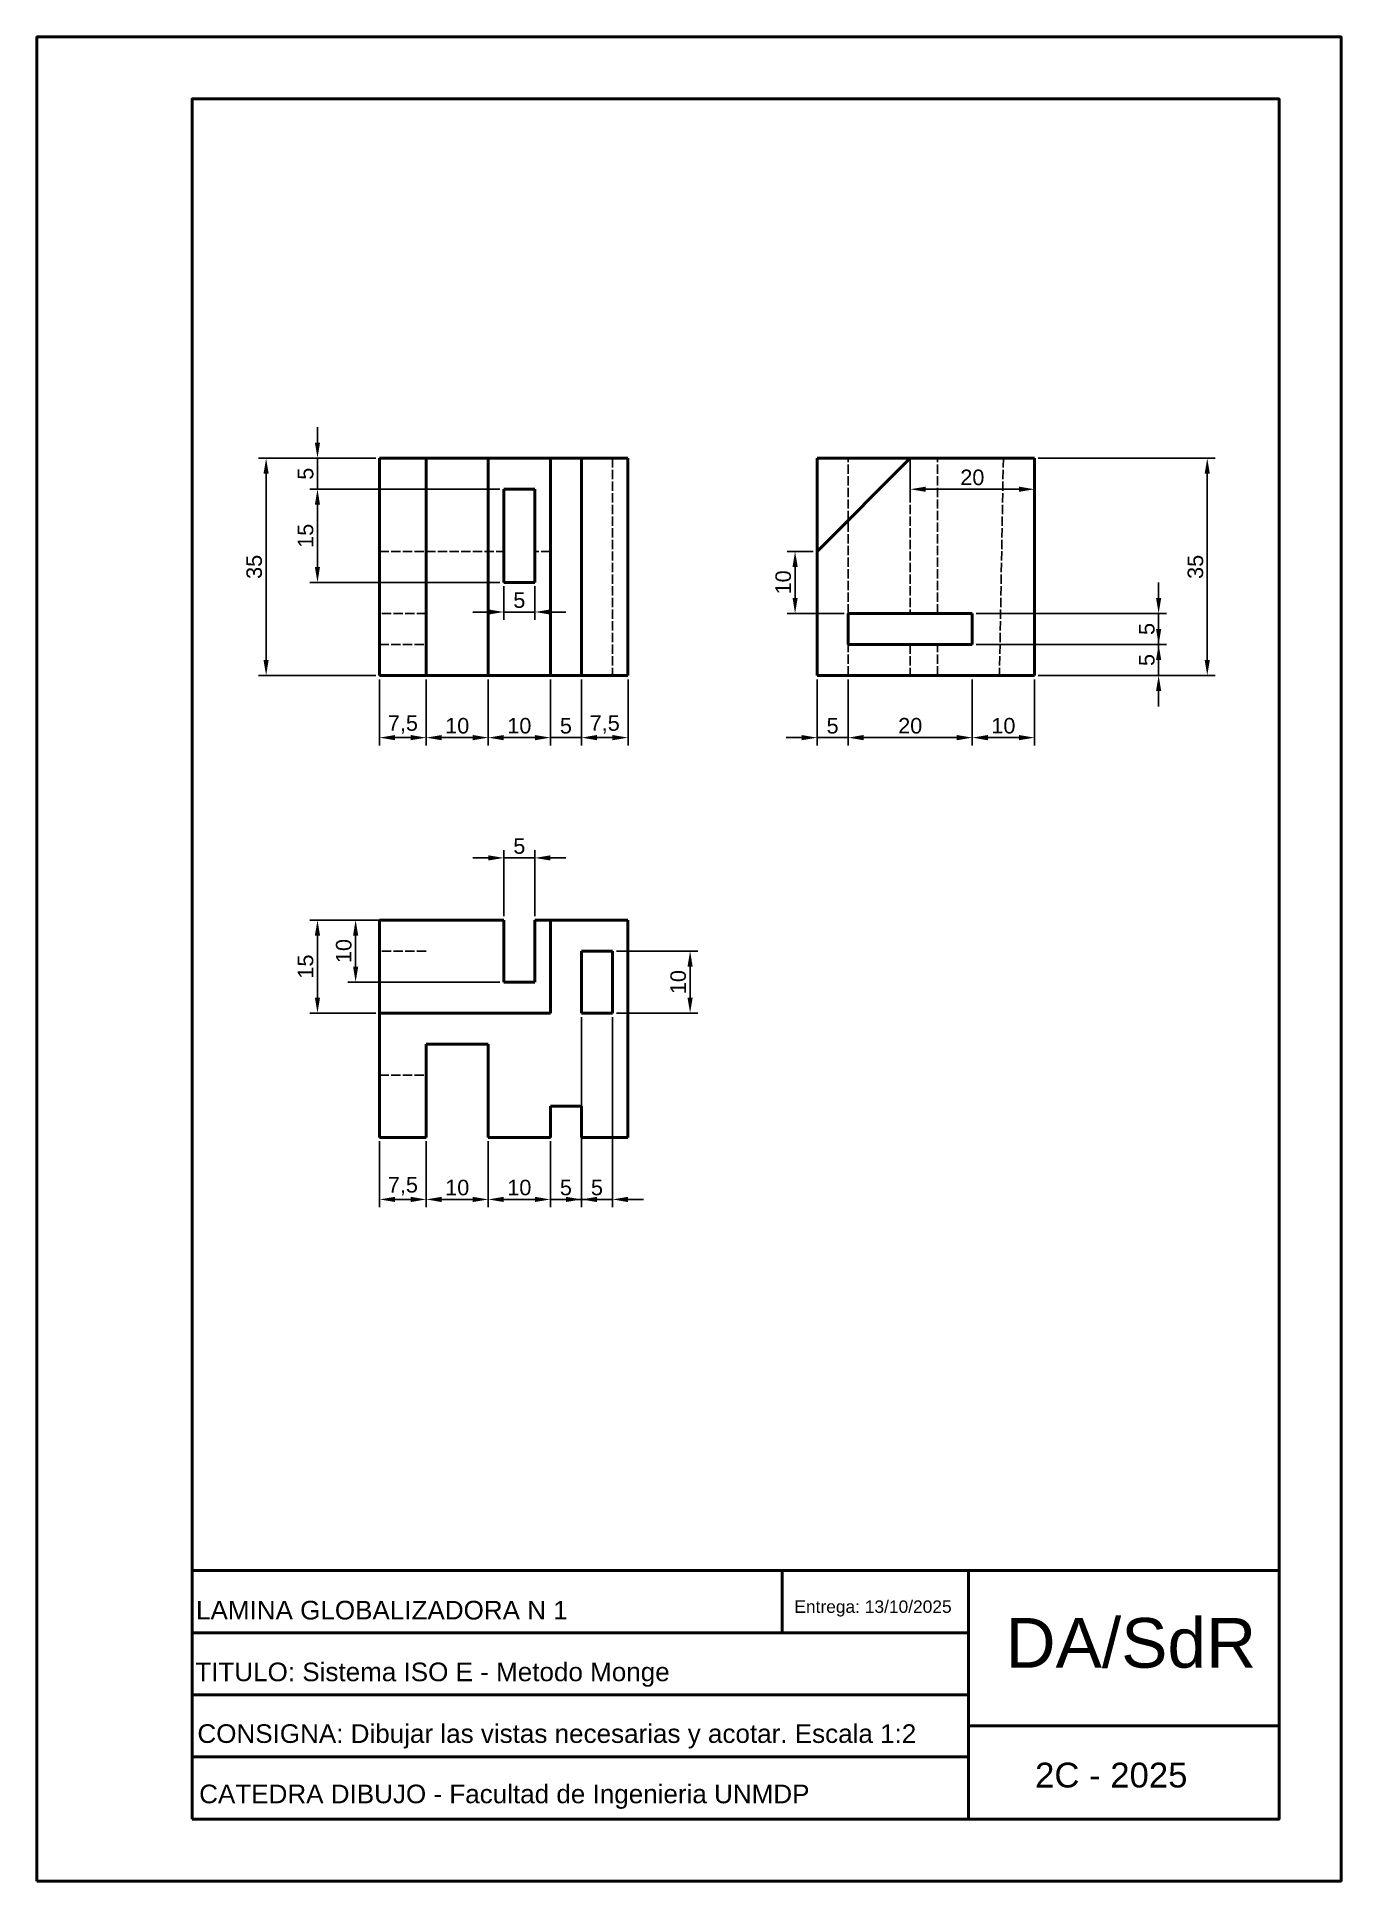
# Model space of a CAD drawing. Header units: millimetres. Extents: x 0 to 210, y 0 to 297.
import ezdxf

# ---------------------------------------------------------------- set-up
doc = ezdxf.new("R2010")
doc.units = ezdxf.units.MM
doc.header["$LTSCALE"] = 0.125
doc.linetypes.add('ACAD_ISO02W100', pattern=[15, 12, -3])
doc.layers.get('0').update_dxf_attribs({"lineweight": 50})
doc.styles.get("Standard").update_dxf_attribs({"font": 'arial.ttf'})
doc.dimstyles.new('ISO-25', dxfattribs={"dimtxt": 2.5, "dimasz": 2.5, "dimexe": 1.25, "dimexo": 0.625, "dimtad": 1, "dimtxsty": 'Standard', "dimcen": 2.5, "dimadec": 0, "dimazin": 0, "dimtfac": 1, "dimtmove": 0, "dimatfit": 3, "dimfxl": 1, "dimarcsym": 0})

# ---------------------------------------------------------------- blocks, each defined once
blk = doc.blocks.new('*D1')
at = {"color": 0, "linetype": 'ByBlock', "lineweight": -2, "transparency": 16777216}
for p, q in [((55.18, 193.52), (55.18, 182.9)), ((62.68, 193.52), (62.68, 182.9)), ((57.68, 184.15), (60.18, 184.15))]:
    blk.add_line(p, q, dxfattribs=at)
at = {"color": 0, "linetype": 'ByBlock', "transparency": 16777216}
for points in [[(57.68, 184.57), (57.68, 183.73), (55.18, 184.15)], [(60.18, 184.57), (60.18, 183.73), (62.68, 184.15)]]:
    blk.add_solid(points, dxfattribs=at)
at = {"layer": 'Defpoints', "color": 0, "linetype": 'ByBlock', "transparency": 16777216}
for p in [(55.18, 194.15), (62.68, 194.15), (62.68, 184.15)]:
    blk.add_point(p, dxfattribs=at)
at = {"color": 0, "linetype": 'ByBlock', "lineweight": -2, "transparency": 16777216, "insert": (58.93, 186.27), "char_height": 2.5, "attachment_point": 5}
blk.add_mtext('7,5', dxfattribs=at)
blk = doc.blocks.new('*D2')
at = {"color": 0, "linetype": 'ByBlock', "lineweight": -2, "transparency": 16777216}
for p, q in [((62.68, 193.52), (62.68, 182.9)), ((72.68, 193.52), (72.68, 182.9)), ((65.18, 184.15), (70.18, 184.15))]:
    blk.add_line(p, q, dxfattribs=at)
at = {"color": 0, "linetype": 'ByBlock', "transparency": 16777216}
for points in [[(65.18, 184.57), (65.18, 183.73), (62.68, 184.15)], [(70.18, 184.57), (70.18, 183.73), (72.68, 184.15)]]:
    blk.add_solid(points, dxfattribs=at)
at = {"layer": 'Defpoints', "color": 0, "linetype": 'ByBlock', "transparency": 16777216}
for p in [(62.68, 194.15), (72.68, 194.15), (72.68, 184.15)]:
    blk.add_point(p, dxfattribs=at)
at = {"color": 0, "linetype": 'ByBlock', "lineweight": -2, "transparency": 16777216, "insert": (67.68, 186.05), "char_height": 2.5, "attachment_point": 5}
blk.add_mtext('10', dxfattribs=at)
blk = doc.blocks.new('*D3')
at = {"color": 0, "linetype": 'ByBlock', "lineweight": -2, "transparency": 16777216}
for p, q in [((72.68, 193.52), (72.68, 182.9)), ((82.68, 193.52), (82.68, 182.9)), ((75.18, 184.15), (80.18, 184.15))]:
    blk.add_line(p, q, dxfattribs=at)
at = {"color": 0, "linetype": 'ByBlock', "transparency": 16777216}
for points in [[(75.18, 184.57), (75.18, 183.73), (72.68, 184.15)], [(80.18, 184.57), (80.18, 183.73), (82.68, 184.15)]]:
    blk.add_solid(points, dxfattribs=at)
at = {"layer": 'Defpoints', "color": 0, "linetype": 'ByBlock', "transparency": 16777216}
for p in [(72.68, 194.15), (82.68, 194.15), (82.68, 184.15)]:
    blk.add_point(p, dxfattribs=at)
at = {"color": 0, "linetype": 'ByBlock', "lineweight": -2, "transparency": 16777216, "insert": (77.68, 186.05), "char_height": 2.5, "attachment_point": 5}
blk.add_mtext('10', dxfattribs=at)
blk = doc.blocks.new('*D4')
at = {"color": 0, "linetype": 'ByBlock', "lineweight": -2, "transparency": 16777216}
for p, q in [((82.68, 193.52), (82.68, 182.9)), ((87.68, 193.52), (87.68, 182.9)), ((80.18, 184.15), (77.68, 184.15)), ((87.68, 184.15), (82.68, 184.15)), ((90.18, 184.15), (92.68, 184.15))]:
    blk.add_line(p, q, dxfattribs=at)
at = {"color": 0, "linetype": 'ByBlock', "transparency": 16777216}
for points in [[(80.18, 184.57), (80.18, 183.73), (82.68, 184.15)], [(90.18, 184.57), (90.18, 183.73), (87.68, 184.15)]]:
    blk.add_solid(points, dxfattribs=at)
at = {"layer": 'Defpoints', "color": 0, "linetype": 'ByBlock', "transparency": 16777216}
for p in [(82.68, 194.15), (87.68, 194.15), (82.68, 184.15)]:
    blk.add_point(p, dxfattribs=at)
at = {"color": 0, "linetype": 'ByBlock', "lineweight": -2, "transparency": 16777216, "insert": (85.18, 186.05), "char_height": 2.5, "attachment_point": 5}
blk.add_mtext('5', dxfattribs=at)
blk = doc.blocks.new('*D5')
at = {"color": 0, "linetype": 'ByBlock', "lineweight": -2, "transparency": 16777216}
for p, q in [((87.68, 193.52), (87.68, 182.9)), ((95.18, 193.52), (95.18, 182.9)), ((90.18, 184.15), (92.68, 184.15))]:
    blk.add_line(p, q, dxfattribs=at)
at = {"color": 0, "linetype": 'ByBlock', "transparency": 16777216}
for points in [[(90.18, 184.57), (90.18, 183.73), (87.68, 184.15)], [(92.68, 184.57), (92.68, 183.73), (95.18, 184.15)]]:
    blk.add_solid(points, dxfattribs=at)
at = {"layer": 'Defpoints', "color": 0, "linetype": 'ByBlock', "transparency": 16777216}
for p in [(87.68, 194.15), (95.18, 194.15), (95.18, 184.15)]:
    blk.add_point(p, dxfattribs=at)
at = {"color": 0, "linetype": 'ByBlock', "lineweight": -2, "transparency": 16777216, "insert": (91.43, 186.27), "char_height": 2.5, "attachment_point": 5}
blk.add_mtext('7,5', dxfattribs=at)
blk = doc.blocks.new('*D6')
at = {"color": 0, "linetype": 'ByBlock', "lineweight": -2, "transparency": 16777216}
for p, q in [((75.18, 208.52), (75.18, 203.13)), ((80.18, 208.52), (80.18, 203.13)), ((72.68, 204.38), (70.18, 204.38)), ((75.18, 204.38), (80.18, 204.38)), ((82.68, 204.38), (85.18, 204.38))]:
    blk.add_line(p, q, dxfattribs=at)
at = {"color": 0, "linetype": 'ByBlock', "transparency": 16777216}
for points in [[(72.68, 204.8), (72.68, 203.97), (75.18, 204.38)], [(82.68, 204.8), (82.68, 203.97), (80.18, 204.38)]]:
    blk.add_solid(points, dxfattribs=at)
at = {"layer": 'Defpoints', "color": 0, "linetype": 'ByBlock', "transparency": 16777216}
for p in [(75.18, 209.15), (80.18, 209.15), (80.18, 204.38)]:
    blk.add_point(p, dxfattribs=at)
at = {"color": 0, "linetype": 'ByBlock', "lineweight": -2, "transparency": 16777216, "insert": (77.68, 206.28), "char_height": 2.5, "attachment_point": 5}
blk.add_mtext('5', dxfattribs=at)
blk = doc.blocks.new('*D7')
at = {"color": 0, "linetype": 'ByBlock', "lineweight": -2, "transparency": 16777216}
for p, q in [((140.62, 228.52), (140.62, 222.9)), ((160.62, 228.52), (160.62, 222.9)), ((143.12, 224.15), (158.12, 224.15))]:
    blk.add_line(p, q, dxfattribs=at)
at = {"color": 0, "linetype": 'ByBlock', "transparency": 16777216}
for points in [[(143.12, 224.57), (143.12, 223.73), (140.62, 224.15)], [(158.12, 224.57), (158.12, 223.73), (160.62, 224.15)]]:
    blk.add_solid(points, dxfattribs=at)
at = {"layer": 'Defpoints', "color": 0, "linetype": 'ByBlock', "transparency": 16777216}
for p in [(140.62, 229.15), (160.62, 229.15), (160.62, 224.15)]:
    blk.add_point(p, dxfattribs=at)
at = {"color": 0, "linetype": 'ByBlock', "lineweight": -2, "transparency": 16777216, "insert": (150.62, 226.05), "char_height": 2.5, "attachment_point": 5}
blk.add_mtext('20', dxfattribs=at)
blk = doc.blocks.new('*D8')
at = {"color": 0, "linetype": 'ByBlock', "lineweight": -2, "transparency": 16777216}
for p, q in [((130.62, 193.52), (130.62, 182.9)), ((150.62, 193.52), (150.62, 182.9)), ((148.12, 184.15), (133.12, 184.15))]:
    blk.add_line(p, q, dxfattribs=at)
at = {"color": 0, "linetype": 'ByBlock', "transparency": 16777216}
for points in [[(133.12, 184.57), (133.12, 183.73), (130.62, 184.15)], [(148.12, 184.57), (148.12, 183.73), (150.62, 184.15)]]:
    blk.add_solid(points, dxfattribs=at)
at = {"layer": 'Defpoints', "color": 0, "linetype": 'ByBlock', "transparency": 16777216}
for p in [(130.62, 194.15), (150.62, 194.15), (130.62, 184.15)]:
    blk.add_point(p, dxfattribs=at)
at = {"color": 0, "linetype": 'ByBlock', "lineweight": -2, "transparency": 16777216, "insert": (140.62, 186.05), "char_height": 2.5, "attachment_point": 5}
blk.add_mtext('20', dxfattribs=at)
blk = doc.blocks.new('*D9')
at = {"color": 0, "linetype": 'ByBlock', "lineweight": -2, "transparency": 16777216}
for p, q in [((125.62, 193.52), (125.62, 182.9)), ((130.62, 193.52), (130.62, 182.9)), ((123.12, 184.15), (120.62, 184.15)), ((125.62, 184.15), (130.62, 184.15)), ((133.12, 184.15), (135.62, 184.15))]:
    blk.add_line(p, q, dxfattribs=at)
at = {"color": 0, "linetype": 'ByBlock', "transparency": 16777216}
for points in [[(123.12, 184.57), (123.12, 183.73), (125.62, 184.15)], [(133.12, 184.57), (133.12, 183.73), (130.62, 184.15)]]:
    blk.add_solid(points, dxfattribs=at)
at = {"layer": 'Defpoints', "color": 0, "linetype": 'ByBlock', "transparency": 16777216}
for p in [(125.62, 194.15), (130.62, 194.15), (130.62, 184.15)]:
    blk.add_point(p, dxfattribs=at)
at = {"color": 0, "linetype": 'ByBlock', "lineweight": -2, "transparency": 16777216, "insert": (128.12, 186.05), "char_height": 2.5, "attachment_point": 5}
blk.add_mtext('5', dxfattribs=at)
blk = doc.blocks.new('*D10')
at = {"color": 0, "linetype": 'ByBlock', "lineweight": -2, "transparency": 16777216}
for p, q in [((150.62, 193.52), (150.62, 182.9)), ((160.62, 193.52), (160.62, 182.9)), ((153.12, 184.15), (158.12, 184.15))]:
    blk.add_line(p, q, dxfattribs=at)
at = {"color": 0, "linetype": 'ByBlock', "transparency": 16777216}
for points in [[(153.12, 184.57), (153.12, 183.73), (150.62, 184.15)], [(158.12, 184.57), (158.12, 183.73), (160.62, 184.15)]]:
    blk.add_solid(points, dxfattribs=at)
at = {"layer": 'Defpoints', "color": 0, "linetype": 'ByBlock', "transparency": 16777216}
for p in [(150.62, 194.15), (160.62, 194.15), (160.62, 184.15)]:
    blk.add_point(p, dxfattribs=at)
at = {"color": 0, "linetype": 'ByBlock', "lineweight": -2, "transparency": 16777216, "insert": (155.62, 186.05), "char_height": 2.5, "attachment_point": 5}
blk.add_mtext('10', dxfattribs=at)
blk = doc.blocks.new('*D11')
at = {"color": 0, "linetype": 'ByBlock', "lineweight": -2, "transparency": 16777216}
for p, q in [((54.55, 229.15), (35.66, 229.15)), ((36.91, 196.65), (36.91, 226.65)), ((54.55, 194.15), (35.66, 194.15))]:
    blk.add_line(p, q, dxfattribs=at)
at = {"color": 0, "linetype": 'ByBlock', "transparency": 16777216}
for points in [[(36.49, 226.65), (37.32, 226.65), (36.91, 229.15)], [(36.49, 196.65), (37.32, 196.65), (36.91, 194.15)]]:
    blk.add_solid(points, dxfattribs=at)
at = {"layer": 'Defpoints', "color": 0, "linetype": 'ByBlock', "transparency": 16777216}
for p in [(36.91, 229.15), (55.18, 229.15), (55.18, 194.15)]:
    blk.add_point(p, dxfattribs=at)
at = {"color": 0, "linetype": 'ByBlock', "lineweight": -2, "transparency": 16777216, "insert": (35, 211.65), "char_height": 2.5, "attachment_point": 5, "rotation": 90}
blk.add_mtext('35', dxfattribs=at)
blk = doc.blocks.new('*D12')
at = {"color": 0, "linetype": 'ByBlock', "lineweight": -2, "transparency": 16777216}
for p, q in [((74.55, 224.15), (43.93, 224.15)), ((45.18, 211.65), (45.18, 221.65)), ((74.55, 209.15), (43.93, 209.15))]:
    blk.add_line(p, q, dxfattribs=at)
at = {"color": 0, "linetype": 'ByBlock', "transparency": 16777216}
for points in [[(44.76, 221.65), (45.59, 221.65), (45.18, 224.15)], [(44.76, 211.65), (45.59, 211.65), (45.18, 209.15)]]:
    blk.add_solid(points, dxfattribs=at)
at = {"layer": 'Defpoints', "color": 0, "linetype": 'ByBlock', "transparency": 16777216}
for p in [(45.18, 224.15), (75.18, 224.15), (75.18, 209.15)]:
    blk.add_point(p, dxfattribs=at)
at = {"color": 0, "linetype": 'ByBlock', "lineweight": -2, "transparency": 16777216, "insert": (43.27, 216.65), "char_height": 2.5, "attachment_point": 5, "rotation": 90}
blk.add_mtext('15', dxfattribs=at)
blk = doc.blocks.new('*D13')
at = {"color": 0, "linetype": 'ByBlock', "lineweight": -2, "transparency": 16777216}
for p, q in [((161.24, 229.15), (189.7, 229.15)), ((188.45, 226.65), (188.45, 196.65)), ((161.24, 194.15), (189.7, 194.15))]:
    blk.add_line(p, q, dxfattribs=at)
at = {"color": 0, "linetype": 'ByBlock', "transparency": 16777216}
for points in [[(188.03, 226.65), (188.86, 226.65), (188.45, 229.15)], [(188.03, 196.65), (188.86, 196.65), (188.45, 194.15)]]:
    blk.add_solid(points, dxfattribs=at)
at = {"layer": 'Defpoints', "color": 0, "linetype": 'ByBlock', "transparency": 16777216}
for p in [(160.62, 229.15), (160.62, 194.15), (188.45, 194.15)]:
    blk.add_point(p, dxfattribs=at)
at = {"color": 0, "linetype": 'ByBlock', "lineweight": -2, "transparency": 16777216, "insert": (186.55, 211.65), "char_height": 2.5, "attachment_point": 5, "rotation": 90}
blk.add_mtext('35', dxfattribs=at)
blk = doc.blocks.new('*D14')
at = {"color": 0, "linetype": 'ByBlock', "lineweight": -2, "transparency": 16777216}
for p, q in [((180.62, 206.65), (180.62, 209.15)), ((151.24, 204.15), (181.87, 204.15)), ((180.62, 199.15), (180.62, 204.15)), ((151.24, 199.15), (181.87, 199.15)), ((180.62, 196.65), (180.62, 194.15))]:
    blk.add_line(p, q, dxfattribs=at)
at = {"color": 0, "linetype": 'ByBlock', "transparency": 16777216}
for points in [[(180.2, 206.65), (181.04, 206.65), (180.62, 204.15)], [(180.2, 196.65), (181.04, 196.65), (180.62, 199.15)]]:
    blk.add_solid(points, dxfattribs=at)
at = {"layer": 'Defpoints', "color": 0, "linetype": 'ByBlock', "transparency": 16777216}
for p in [(150.62, 204.15), (180.62, 204.15), (150.62, 199.15)]:
    blk.add_point(p, dxfattribs=at)
at = {"color": 0, "linetype": 'ByBlock', "lineweight": -2, "transparency": 16777216, "insert": (178.72, 201.65), "char_height": 2.5, "attachment_point": 5, "rotation": 90}
blk.add_mtext('5', dxfattribs=at)
blk = doc.blocks.new('*D15')
at = {"color": 0, "linetype": 'ByBlock', "lineweight": -2, "transparency": 16777216}
for p, q in [((180.62, 201.65), (180.62, 204.15)), ((151.24, 199.15), (181.87, 199.15)), ((180.62, 199.15), (180.62, 194.15)), ((161.24, 194.15), (181.87, 194.15)), ((180.62, 191.65), (180.62, 189.15))]:
    blk.add_line(p, q, dxfattribs=at)
at = {"color": 0, "linetype": 'ByBlock', "transparency": 16777216}
for points in [[(180.2, 201.65), (181.04, 201.65), (180.62, 199.15)], [(180.2, 191.65), (181.04, 191.65), (180.62, 194.15)]]:
    blk.add_solid(points, dxfattribs=at)
at = {"layer": 'Defpoints', "color": 0, "linetype": 'ByBlock', "transparency": 16777216}
for p in [(150.62, 199.15), (160.62, 194.15), (180.62, 194.15)]:
    blk.add_point(p, dxfattribs=at)
at = {"color": 0, "linetype": 'ByBlock', "lineweight": -2, "transparency": 16777216, "insert": (178.72, 196.65), "char_height": 2.5, "attachment_point": 5, "rotation": 90}
blk.add_mtext('5', dxfattribs=at)
blk = doc.blocks.new('*D16')
at = {"color": 0, "linetype": 'ByBlock', "lineweight": -2, "transparency": 16777216}
for p, q in [((124.99, 214.15), (120.83, 214.15)), ((122.08, 206.65), (122.08, 211.65)), ((129.99, 204.15), (120.83, 204.15))]:
    blk.add_line(p, q, dxfattribs=at)
at = {"color": 0, "linetype": 'ByBlock', "transparency": 16777216}
for points in [[(121.67, 211.65), (122.5, 211.65), (122.08, 214.15)], [(121.67, 206.65), (122.5, 206.65), (122.08, 204.15)]]:
    blk.add_solid(points, dxfattribs=at)
at = {"layer": 'Defpoints', "color": 0, "linetype": 'ByBlock', "transparency": 16777216}
for p in [(122.08, 214.15), (125.62, 214.15), (130.62, 204.15)]:
    blk.add_point(p, dxfattribs=at)
at = {"color": 0, "linetype": 'ByBlock', "lineweight": -2, "transparency": 16777216, "insert": (120.18, 209.15), "char_height": 2.5, "attachment_point": 5, "rotation": 90}
blk.add_mtext('10', dxfattribs=at)
blk = doc.blocks.new('*D17')
at = {"color": 0, "lineweight": -2, "transparency": 16777216}
for p, q in [((45.18, 231.65), (45.18, 234.15)), ((54.55, 229.15), (43.93, 229.15)), ((45.18, 229.15), (45.18, 224.15)), ((54.55, 224.15), (43.93, 224.15)), ((45.18, 221.65), (45.18, 219.15))]:
    blk.add_line(p, q, dxfattribs=at)
at = {"color": 0, "transparency": 16777216}
for points in [[(44.76, 231.65), (45.59, 231.65), (45.18, 229.15)], [(44.76, 221.65), (45.59, 221.65), (45.18, 224.15)]]:
    blk.add_solid(points, dxfattribs=at)
at = {"layer": 'Defpoints', "color": 0, "transparency": 16777216}
for p in [(55.18, 229.15), (45.18, 224.15), (55.18, 224.15)]:
    blk.add_point(p, dxfattribs=at)
at = {"color": 0, "lineweight": -2, "transparency": 16777216, "insert": (43.28, 226.65), "char_height": 2.5, "attachment_point": 5, "rotation": 90}
blk.add_mtext('5', dxfattribs=at)
blk = doc.blocks.new('*D18')
at = {"color": 0, "linetype": 'ByBlock', "lineweight": -2, "transparency": 16777216}
for p, q in [((55.18, 119.15), (55.18, 108.53)), ((62.68, 119.15), (62.68, 108.53)), ((57.68, 109.78), (60.18, 109.78))]:
    blk.add_line(p, q, dxfattribs=at)
for points in [[(57.68, 110.2), (57.68, 109.36), (55.18, 109.78)], [(60.18, 110.2), (60.18, 109.36), (62.68, 109.78)]]:
    blk.add_solid(points, dxfattribs=at)
at = {"layer": 'Defpoints', "color": 0, "linetype": 'ByBlock', "lineweight": -2, "transparency": 16777216}
for p in [(55.18, 119.78), (62.68, 119.78), (62.68, 109.78)]:
    blk.add_point(p, dxfattribs=at)
at = {"color": 0, "linetype": 'ByBlock', "lineweight": -2, "transparency": 16777216, "insert": (58.93, 111.9), "char_height": 2.5, "attachment_point": 5}
blk.add_mtext('7,5', dxfattribs=at)
blk = doc.blocks.new('*D19')
at = {"color": 0, "linetype": 'ByBlock', "lineweight": -2, "transparency": 16777216}
for p, q in [((62.68, 119.15), (62.68, 108.53)), ((72.68, 119.15), (72.68, 108.53)), ((65.18, 109.78), (70.18, 109.78))]:
    blk.add_line(p, q, dxfattribs=at)
for points in [[(65.18, 110.2), (65.18, 109.36), (62.68, 109.78)], [(70.18, 110.2), (70.18, 109.36), (72.68, 109.78)]]:
    blk.add_solid(points, dxfattribs=at)
at = {"layer": 'Defpoints', "color": 0, "linetype": 'ByBlock', "lineweight": -2, "transparency": 16777216}
for p in [(62.68, 119.78), (72.68, 119.78), (72.68, 109.78)]:
    blk.add_point(p, dxfattribs=at)
at = {"color": 0, "linetype": 'ByBlock', "lineweight": -2, "transparency": 16777216, "insert": (67.68, 111.68), "char_height": 2.5, "attachment_point": 5}
blk.add_mtext('10', dxfattribs=at)
blk = doc.blocks.new('*D21')
at = {"color": 0, "linetype": 'ByBlock', "lineweight": -2, "transparency": 16777216}
for p, q in [((72.68, 119.15), (72.68, 108.53)), ((82.68, 119.15), (82.68, 108.53)), ((80.18, 109.78), (75.18, 109.78))]:
    blk.add_line(p, q, dxfattribs=at)
for points in [[(75.18, 110.2), (75.18, 109.36), (72.68, 109.78)], [(80.18, 110.2), (80.18, 109.36), (82.68, 109.78)]]:
    blk.add_solid(points, dxfattribs=at)
at = {"layer": 'Defpoints', "color": 0, "linetype": 'ByBlock', "lineweight": -2, "transparency": 16777216}
for p in [(72.68, 119.78), (82.68, 119.78), (72.68, 109.78)]:
    blk.add_point(p, dxfattribs=at)
at = {"color": 0, "linetype": 'ByBlock', "lineweight": -2, "transparency": 16777216, "insert": (77.68, 111.68), "char_height": 2.5, "attachment_point": 5}
blk.add_mtext('10', dxfattribs=at)
blk = doc.blocks.new('*D22')
at = {"color": 0, "linetype": 'ByBlock', "lineweight": -2, "transparency": 16777216}
for p, q in [((82.68, 119.15), (82.68, 108.53)), ((87.68, 119.15), (87.68, 108.53)), ((80.18, 109.78), (77.68, 109.78)), ((82.68, 109.78), (87.68, 109.78)), ((90.18, 109.78), (92.68, 109.78))]:
    blk.add_line(p, q, dxfattribs=at)
for points in [[(80.18, 110.2), (80.18, 109.36), (82.68, 109.78)], [(90.18, 110.2), (90.18, 109.36), (87.68, 109.78)]]:
    blk.add_solid(points, dxfattribs=at)
at = {"layer": 'Defpoints', "color": 0, "linetype": 'ByBlock', "lineweight": -2, "transparency": 16777216}
for p in [(82.68, 119.78), (87.68, 119.78), (87.68, 109.78)]:
    blk.add_point(p, dxfattribs=at)
at = {"color": 0, "linetype": 'ByBlock', "lineweight": -2, "transparency": 16777216, "insert": (85.18, 111.68), "char_height": 2.5, "attachment_point": 5}
blk.add_mtext('5', dxfattribs=at)
blk = doc.blocks.new('*D23')
at = {"color": 0, "linetype": 'ByBlock', "lineweight": -2, "transparency": 16777216}
for p, q in [((54.55, 154.78), (43.93, 154.78)), ((45.18, 142.28), (45.18, 152.28)), ((54.55, 139.78), (43.93, 139.78))]:
    blk.add_line(p, q, dxfattribs=at)
for points in [[(44.76, 152.28), (45.59, 152.28), (45.18, 154.78)], [(44.76, 142.28), (45.59, 142.28), (45.18, 139.78)]]:
    blk.add_solid(points, dxfattribs=at)
at = {"layer": 'Defpoints', "color": 0, "linetype": 'ByBlock', "lineweight": -2, "transparency": 16777216}
for p in [(45.18, 154.78), (55.18, 154.78), (55.18, 139.78)]:
    blk.add_point(p, dxfattribs=at)
at = {"color": 0, "linetype": 'ByBlock', "lineweight": -2, "transparency": 16777216, "insert": (43.27, 147.28), "char_height": 2.5, "attachment_point": 5, "rotation": 90}
blk.add_mtext('15', dxfattribs=at)
blk = doc.blocks.new('*D24')
at = {"color": 0, "linetype": 'ByBlock', "lineweight": -2, "transparency": 16777216}
for p, q in [((87.68, 139.15), (87.68, 108.53)), ((92.68, 139.15), (92.68, 108.53)), ((85.18, 109.78), (82.68, 109.78)), ((87.68, 109.78), (92.68, 109.78)), ((95.18, 109.78), (97.68, 109.78))]:
    blk.add_line(p, q, dxfattribs=at)
for points in [[(85.18, 110.2), (85.18, 109.36), (87.68, 109.78)], [(95.18, 110.2), (95.18, 109.36), (92.68, 109.78)]]:
    blk.add_solid(points, dxfattribs=at)
at = {"layer": 'Defpoints', "color": 0, "linetype": 'ByBlock', "lineweight": -2, "transparency": 16777216}
for p in [(87.68, 139.78), (92.68, 139.78), (92.68, 109.78)]:
    blk.add_point(p, dxfattribs=at)
at = {"color": 0, "linetype": 'ByBlock', "lineweight": -2, "transparency": 16777216, "insert": (90.18, 111.68), "char_height": 2.5, "attachment_point": 5}
blk.add_mtext('5', dxfattribs=at)
blk = doc.blocks.new('*D25')
at = {"color": 0, "linetype": 'ByBlock', "lineweight": -2, "transparency": 16777216}
for p, q in [((93.3, 149.78), (106.43, 149.78)), ((105.18, 142.28), (105.18, 147.28)), ((93.3, 139.78), (106.43, 139.78))]:
    blk.add_line(p, q, dxfattribs=at)
for points in [[(104.76, 147.28), (105.59, 147.28), (105.18, 149.78)], [(104.76, 142.28), (105.59, 142.28), (105.18, 139.78)]]:
    blk.add_solid(points, dxfattribs=at)
at = {"layer": 'Defpoints', "color": 0, "linetype": 'ByBlock', "lineweight": -2, "transparency": 16777216}
for p in [(92.68, 149.78), (105.18, 149.78), (92.68, 139.78)]:
    blk.add_point(p, dxfattribs=at)
at = {"color": 0, "linetype": 'ByBlock', "lineweight": -2, "transparency": 16777216, "insert": (103.27, 144.78), "char_height": 2.5, "attachment_point": 5, "rotation": 90}
blk.add_mtext('10', dxfattribs=at)
blk = doc.blocks.new('*D26')
at = {"color": 0, "linetype": 'ByBlock', "lineweight": -2, "transparency": 16777216}
for p, q in [((72.68, 164.78), (70.18, 164.78)), ((75.18, 155.4), (75.18, 166.03)), ((75.18, 164.78), (80.18, 164.78)), ((80.18, 155.4), (80.18, 166.03)), ((82.68, 164.78), (85.18, 164.78))]:
    blk.add_line(p, q, dxfattribs=at)
for points in [[(72.68, 165.2), (72.68, 164.36), (75.18, 164.78)], [(82.68, 165.2), (82.68, 164.36), (80.18, 164.78)]]:
    blk.add_solid(points, dxfattribs=at)
at = {"layer": 'Defpoints', "color": 0, "linetype": 'ByBlock', "lineweight": -2, "transparency": 16777216}
for p in [(80.18, 164.78), (75.18, 154.78), (80.18, 154.78)]:
    blk.add_point(p, dxfattribs=at)
at = {"color": 0, "linetype": 'ByBlock', "lineweight": -2, "transparency": 16777216, "insert": (77.68, 166.68), "char_height": 2.5, "attachment_point": 5}
blk.add_mtext('5', dxfattribs=at)
blk = doc.blocks.new('*D27')
at = {"color": 0, "linetype": 'ByBlock', "lineweight": -2, "transparency": 16777216}
for p, q in [((74.55, 154.78), (50.07, 154.78)), ((51.32, 147.28), (51.32, 152.28)), ((74.55, 144.78), (50.07, 144.78))]:
    blk.add_line(p, q, dxfattribs=at)
for points in [[(50.91, 152.28), (51.74, 152.28), (51.32, 154.78)], [(50.91, 147.28), (51.74, 147.28), (51.32, 144.78)]]:
    blk.add_solid(points, dxfattribs=at)
at = {"layer": 'Defpoints', "color": 0, "linetype": 'ByBlock', "lineweight": -2, "transparency": 16777216}
for p in [(51.32, 154.78), (75.18, 154.78), (75.18, 144.78)]:
    blk.add_point(p, dxfattribs=at)
at = {"color": 0, "linetype": 'ByBlock', "lineweight": -2, "transparency": 16777216, "insert": (49.42, 149.78), "char_height": 2.5, "attachment_point": 5, "rotation": 90}
blk.add_mtext('10', dxfattribs=at)

msp = doc.modelspace()

# ---------------------------------------------------------------- linework, layer by layer
for p, q in [((55.175, 194.15), (55.175, 229.15)), ((55.175, 229.15), (95.175, 229.15)), ((62.675, 194.15), (62.675, 229.15)), ((72.675, 229.15), (72.675, 194.15)), ((82.675, 194.15), (82.675, 229.15)), ((87.675, 229.15), (87.675, 194.15)), ((95.175, 229.15), (95.175, 194.15)), ((125.619, 194.15), (125.619, 229.15)), ((125.619, 229.15), (160.619, 229.15)), ((125.619, 214.15), (140.619, 229.15)), ((160.619, 229.15), (160.619, 194.15)), ((80.175, 224.15), (75.175, 224.15)), ((75.175, 224.15), (75.175, 209.15)), ((80.175, 209.15), (80.175, 224.15)), ((75.175, 209.15), (80.175, 209.15)), ((150.619, 204.15), (130.619, 204.15)), ((130.619, 204.15), (130.619, 199.15)), ((150.619, 199.15), (150.619, 204.15)), ((130.619, 199.15), (150.619, 199.15)), ((95.175, 194.15), (55.175, 194.15)), ((160.619, 194.15), (125.619, 194.15)), ((125.619, 194.15), (125.619, 194.15)), ((55.175, 119.779), (55.175, 154.779)), ((55.175, 154.779), (75.175, 154.779)), ((75.175, 144.779), (75.175, 154.779)), ((80.175, 144.779), (80.175, 154.779)), ((80.175, 154.779), (82.675, 154.779)), ((95.175, 154.779), (82.675, 154.779)), ((82.675, 154.779), (82.675, 139.779)), ((95.175, 154.779), (95.175, 119.779)), ((92.675, 149.779), (87.675, 149.779)), ((87.675, 149.779), (87.675, 139.779)), ((92.675, 139.779), (92.675, 149.779)), ((80.175, 144.779), (75.175, 144.779)), ((82.675, 139.779), (55.175, 139.779)), ((87.675, 139.779), (92.675, 139.779)), ((72.675, 134.779), (62.675, 134.779)), ((62.675, 134.779), (62.675, 119.779)), ((72.675, 119.779), (72.675, 134.779)), ((87.675, 124.779), (82.675, 124.779)), ((82.675, 124.779), (82.675, 119.779)), ((87.675, 119.779), (87.675, 124.779)), ((62.675, 119.779), (55.175, 119.779)), ((82.675, 119.779), (72.675, 119.779)), ((95.175, 119.779), (87.675, 119.779)), ((150, 50), (25, 50)), ((25, 50), (25, 40)), ((120, 40), (120, 50)), ((150, 40), (150, 50)), ((150, 50), (200, 50)), ((25, 40), (150, 40)), ((150, 40), (120, 40)), ((150, 10), (150, 40)), ((25, 30), (75, 30)), ((75, 30), (150, 30)), ((200, 25), (150, 25)), ((200, 10), (200, 25)), ((25, 20), (75, 20)), ((75, 20), (150, 20))]:
    msp.add_line(p, q)
at = {"color": 251, "linetype": 'ACAD_ISO02W100', "lineweight": -2, "true_color": 0x636466}
for p, q in [((92.675, 229.15), (92.675, 194.15)), ((130.619, 204.15), (130.619, 229.15)), ((140.619, 229.15), (140.619, 204.15)), ((144.992, 204.15), (144.992, 229.15)), ((155.619, 229.15), (154.992, 194.156)), ((55.175, 214.15), (75.175, 214.15)), ((62.675, 204.15), (55.175, 204.15)), ((55.175, 199.15), (62.675, 199.15)), ((130.619, 194.15), (130.619, 199.15)), ((140.619, 199.15), (140.619, 194.15)), ((144.992, 194.156), (144.992, 199.15)), ((62.675, 149.779), (55.175, 149.779)), ((55.175, 129.779), (62.675, 129.779))]:
    msp.add_line(p, q, dxfattribs=at)
at = {"linetype": 'ACAD_ISO02W100', "lineweight": -2}
for p, q in [((82.675, 214.15), (80.175, 214.15)), ((62.675, 199.15), (62.675, 204.15)), ((55.175, 194.15), (55.175, 199.15))]:
    msp.add_line(p, q, dxfattribs=at)
for points in [[(0, 0), (210, 0), (210, 297), (0, 297)], [(25, 10), (200, 10), (200, 287), (25, 287)]]:
    msp.add_lwpolyline(points, close=True)

# ---------------------------------------------------------------- texts
at = {"color": 0, "linetype": 'ACAD_ISO02W100', "lineweight": -2}
for s, height, p in [('LAMINA GLOBALIZADORA N 1', 3, (25.624, 42.137)), ('Entrega: 13/10/2025', 2, (121.971, 43.2)), ('TITULO: Sistema ISO E - Metodo Monge', 3, (25.506, 32.192)), ('CONSIGNA: Dibujar las vistas necesarias y acotar. Escala 1:2', 3, (25.847, 22.256)), ('2C - 2025', 4, (160.725, 15.076)), ('CATEDRA DIBUJO - Facultad de Ingenieria UNMDP', 3, (26.129, 12.538))]:
    msp.add_text(s, height=height, dxfattribs=at).set_placement(p)
at = {"linetype": 'ACAD_ISO02W100', "lineweight": -2}
msp.add_text('DA/SdR', height=8, dxfattribs=at).set_placement((155.958, 34.373))

# ---------------------------------------------------------------- dimensions: what is measured, and where the dimension line sits
at = {"color": 251, "lineweight": -2, "true_color": 0x636466}
dim = msp.add_linear_dim(base=(45.175, 224.15), p1=(55.175, 229.15), p2=(55.175, 224.15), angle=90, dimstyle='ISO-25', dxfattribs=at)
dim.commit()
dim.dimension.update_dxf_attribs({"geometry": '*D17', "text_midpoint": (43.279, 226.65)})
at = {"color": 251, "linetype": 'ByBlock', "lineweight": -2, "true_color": 0x636466}
for base, p1, p2, picture, middle in [((36.906, 229.15), (55.175, 194.15), (55.175, 229.15), '*D11', (35.004, 211.65)), ((188.448, 194.15), (160.619, 229.15), (160.619, 194.15), '*D13', (186.546, 211.65)), ((45.175, 224.15), (75.175, 209.15), (75.175, 224.15), '*D12', (43.274, 216.65)), ((122.083, 214.15), (130.619, 204.15), (125.619, 214.15), '*D16', (120.182, 209.15)), ((180.619, 204.15), (150.619, 199.15), (150.619, 204.15), '*D14', (178.722, 201.65)), ((180.619, 194.15), (150.619, 199.15), (160.619, 194.15), '*D15', (178.722, 196.65)), ((45.175, 154.779), (55.175, 139.779), (55.175, 154.779), '*D23', (43.274, 147.279)), ((51.324, 154.779), (75.175, 144.779), (75.175, 154.779), '*D27', (49.422, 149.779)), ((105.175, 149.779), (92.675, 139.779), (92.675, 149.779), '*D25', (103.274, 144.779))]:
    dim = msp.add_linear_dim(base=base, p1=p1, p2=p2, angle=90, dimstyle='ISO-25', dxfattribs=at)
    dim.commit()
    dim.dimension.update_dxf_attribs({"geometry": picture, "text_midpoint": middle})
for base, p1, p2, picture, middle in [((160.619, 224.15), (140.619, 229.15), (160.619, 229.15), '*D7', (150.619, 226.051)), ((80.175, 204.383), (75.175, 209.15), (80.175, 209.15), '*D6', (77.675, 206.279)), ((62.675, 184.15), (55.175, 194.15), (62.675, 194.15), '*D1', (58.925, 186.272)), ((72.675, 184.15), (62.675, 194.15), (72.675, 194.15), '*D2', (67.675, 186.051)), ((82.675, 184.15), (72.675, 194.15), (82.675, 194.15), '*D3', (77.675, 186.051)), ((82.675, 184.15), (87.675, 194.15), (82.675, 194.15), '*D4', (85.175, 186.046)), ((95.175, 184.15), (87.675, 194.15), (95.175, 194.15), '*D5', (91.425, 186.272)), ((130.619, 184.15), (125.619, 194.15), (130.619, 194.15), '*D9', (128.119, 186.046)), ((130.619, 184.15), (150.619, 194.15), (130.619, 194.15), '*D8', (140.619, 186.051)), ((160.619, 184.15), (150.619, 194.15), (160.619, 194.15), '*D10', (155.619, 186.051)), ((80.175, 164.779), (75.175, 154.779), (80.175, 154.779), '*D26', (77.675, 166.676)), ((92.675, 109.779), (87.675, 139.779), (92.675, 139.779), '*D24', (90.175, 111.676)), ((62.675, 109.779), (55.175, 119.779), (62.675, 119.779), '*D18', (58.925, 111.902)), ((72.675, 109.779), (62.675, 119.779), (72.675, 119.779), '*D19', (67.675, 111.681)), ((72.675, 109.779), (82.675, 119.779), (72.675, 119.779), '*D21', (77.675, 111.681)), ((87.675, 109.779), (82.675, 119.779), (87.675, 119.779), '*D22', (85.175, 111.676))]:
    dim = msp.add_linear_dim(base=base, p1=p1, p2=p2, dimstyle='ISO-25', dxfattribs=at)
    dim.commit()
    dim.dimension.update_dxf_attribs({"geometry": picture, "text_midpoint": middle})

doc.saveas('drawing.dxf')
